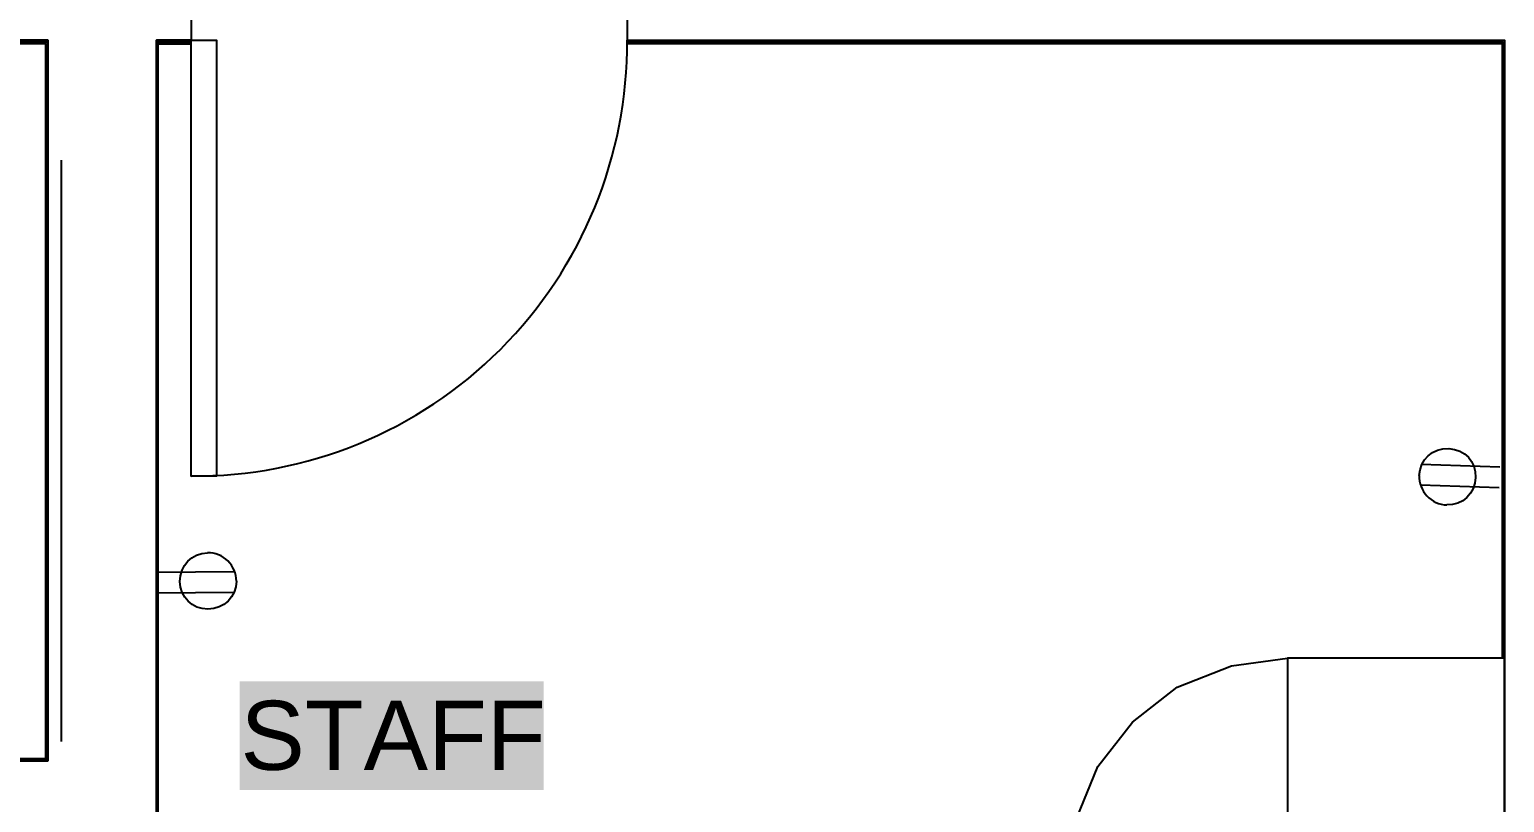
# Model space of a CAD drawing. Header units: inches. Extents: x -1841 to -80, y -100 to 1021.
# Drawn here: x -1024.7 to -961.7, y 263.1 to 296.1 of the extents above; entities that cross this region are included whole.
import ezdxf

# ---------------------------------------------------------------- set-up
doc = ezdxf.new("R2010")
doc.units = ezdxf.units.IN
doc.header["$MEASUREMENT"] = 0
doc.layers.add('PDF_Geometry', color=7, linetype='Continuous', true_color=0x777777)
doc.layers.add('PDF_Solid Fills', color=7, linetype='Continuous', true_color=0xffffff)
doc.layers.add('PDF_Text', color=7, linetype='Continuous')
doc.styles.add('PDF Arial', font='arial.ttf')

msp = doc.modelspace()

# ---------------------------------------------------------------- linework, layer by layer
at = {"layer": 'PDF_Geometry', "color": 7, "lineweight": 25}
for points in [[(-1046.996, 264.831), (-1023.916, 264.831), (-1023.916, 295.604), (-1025.487, 295.604), (-1025.487, 298.004), (-1017.794, 298.004), (-1017.794, 295.604), (-1019.283, 295.604), (-1019.283, 264.831), (-1019.283, 247.872), (-1023.916, 247.872), (-1023.916, 260.198), (-1047.658, 260.198), (-1047.658, 264.831)], [(-999.181, 298.004), (-999.181, 295.604), (-961.706, 295.604), (-961.706, 231.906), (-1019.283, 231.906), (-1019.283, 238.524), (-1023.916, 238.524), (-1023.916, 209.239)], [(-1046.996, 264.913), (-1023.998, 264.913), (-1023.916, 264.913), (-1023.916, 295.604), (-1023.916, 264.831)], [(-1023.916, 295.522), (-1025.487, 295.522), (-1023.916, 295.522), (-1023.916, 264.913), (-1023.998, 264.913), (-1023.998, 295.439), (-1025.487, 295.439)], [(-1019.283, 295.522), (-1017.794, 295.522), (-1019.283, 295.522), (-1019.283, 264.831), (-1019.283, 295.604), (-1019.283, 264.831), (-1019.283, 231.906)], [(-970.971, 231.989), (-1019.2, 231.989), (-1019.2, 264.831), (-1019.2, 295.439), (-1017.794, 295.439), (-1017.794, 295.522), (-1017.794, 295.604), (-1016.719, 295.604), (-1016.719, 276.991), (-1017.794, 276.991), (-1017.794, 295.604)], [(-961.789, 269.215), (-961.789, 295.439), (-961.789, 295.522), (-961.789, 295.439), (-999.181, 295.439), (-999.181, 295.522), (-999.181, 295.604), (-961.706, 295.604), (-961.706, 269.215)], [(-961.789, 269.215), (-961.789, 295.522), (-961.789, 269.215)], [(-1023.337, 265.658), (-1023.337, 290.475)], [(-961.906, 277.373), (-965.263, 277.489)], [(-961.936, 276.491), (-965.293, 276.607)], [(-1019.294, 272.888), (-1015.935, 272.909)], [(-1019.288, 272.005), (-1015.93, 272.027)], [(-970.971, 241.337), (-980.319, 241.337), (-979.988, 243.736), (-979.078, 245.969), (-977.589, 247.872), (-975.687, 249.361), (-973.37, 250.271), (-970.971, 250.602), (-980.319, 250.602), (-979.988, 253.001), (-979.078, 255.234), (-977.589, 257.22), (-975.687, 258.709), (-973.37, 259.619), (-970.971, 259.95), (-980.319, 259.95), (-979.988, 262.349), (-979.078, 264.582), (-977.589, 266.485), (-975.687, 267.974), (-973.37, 268.884), (-970.971, 269.215)], [(-1046.996, 264.913), (-1023.916, 264.913), (-1046.996, 264.913)], [(-961.706, 231.906), (-1019.283, 231.906), (-1019.283, 264.831), (-1019.283, 233.808)]]:
    msp.add_lwpolyline(points, dxfattribs=at)
for points in [[(-999.181, 295.522), (-961.789, 295.522)], [(-961.706, 259.95), (-961.706, 269.215), (-970.971, 269.215), (-970.971, 259.95)]]:
    msp.add_lwpolyline(points, close=True, dxfattribs=at)
for centre, radius, start, end in [((-1017.648, 295.458), 18.468, 269.54601, 0.45399), ((-964.131, 276.97), 1.216, 177.78117, 268.26063), ((-1017.081, 272.499), 1.216, 0.12206, 90.60152)]:
    msp.add_arc(centre, radius, start, end, dxfattribs=at)
for points in [[(-965.347, 277.017), (-965.323, 277.695), (-964.763, 278.185), (-964.085, 278.161)], [(-964.085, 278.161), (-963.407, 278.138), (-962.916, 277.612), (-962.939, 276.934)], [(-962.939, 276.934), (-962.963, 276.255), (-963.49, 275.73), (-964.168, 275.754)], [(-1018.274, 272.487), (-1018.278, 273.165), (-1017.772, 273.711), (-1017.094, 273.716)], [(-1017.079, 271.307), (-1017.757, 271.303), (-1018.269, 271.808), (-1018.274, 272.487)], [(-1015.865, 272.502), (-1015.861, 271.824), (-1016.4, 271.311), (-1017.079, 271.307)]]:
    msp.add_open_spline(points, degree=3, dxfattribs=at)
at = {"layer": 'PDF_Solid Fills', "color": 7, "lineweight": 25, "transparency": 33554559}
msp.add_solid([(-1015.726, 263.59), (-1002.738, 263.59), (-1015.726, 268.222), (-1002.738, 268.222)], dxfattribs=at)

# ---------------------------------------------------------------- texts
at = {"layer": 'PDF_Text', "color": 7, "lineweight": 25, "insert": (-1015.691, 265.899), "char_height": 2.9477, "attachment_point": 4, "style": 'PDF Arial'}
msp.add_mtext('STAFF', dxfattribs=at)

doc.saveas('drawing.dxf')
